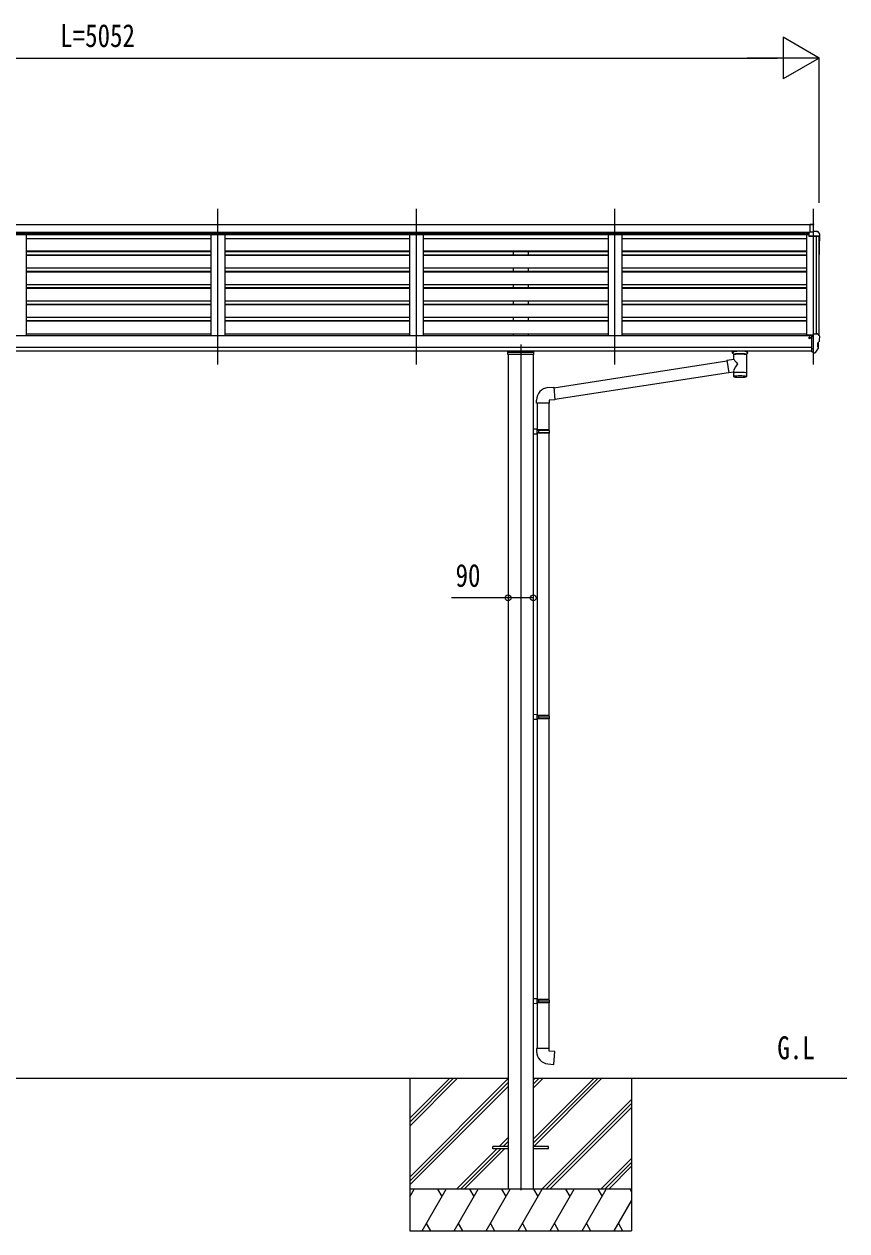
# Model space of a CAD drawing. Units: millimetres, scale not verified. Extents: x -10512 to 10512, y -7425 to 7425.
# Drawn here: x -6453 to -3486, y -4062 to 286 of the extents above; entities that cross this region are included whole.
import ezdxf
from ezdxf.enums import TextEntityAlignment as Align

# ---------------------------------------------------------------- set-up
doc = ezdxf.new("R2010")
doc.units = ezdxf.units.MM
doc.header["$LTSCALE"] = 40
for name, color, linetype in [('0-2_USER1', 3, 'Continuous'), ('0-4_YKK_12', 2, 'Continuous'), ('0-5_YKK_13', 4, 'Continuous'), ('0-6_YKK_A1', 4, 'Continuous'), ('0-7_YKK_D', 6, 'Continuous')]:
    doc.layers.add(name, color=color, linetype=linetype)
doc.styles.add('ＭＳ ゴシック', font='')
doc.styles.get('ＭＳ ゴシック').set_extended_font_data('MS Gothic')

msp = doc.modelspace()

# ---------------------------------------------------------------- linework, layer by layer
at = {"layer": '0-4_YKK_12'}
for p, q in [((-5754.45, -940.39), (-5754.45, -379.26)), ((-5038.45, -940.39), (-5038.45, -379.26)), ((-4322.45, -940.39), (-4322.45, -379.26)), ((-3606.45, -940.39), (-3606.45, -379.26)), ((-4662.45, -868.68), (-4662.45, -3915.29))]:
    msp.add_line(p, q, dxfattribs=at)
at = {"layer": '0-5_YKK_13'}
for p, q in [((-3619.95, -435.03), (-3607.95, -434.29)), ((-3607.95, -434.28), (-3606.45, -434.28)), ((-3607.95, -434.28), (-3607.95, -436)), ((-3606.45, -434.28), (-3606.45, -436.68)), ((-3606.45, -462.77), (-3622.95, -465.27)), ((-3622.95, -479.18), (-3622.95, -465.27)), ((-3591.87, -477.68), (-3622.95, -477.68)), ((-3619.95, -435.03), (-3619.95, -463.52)), ((-3619.95, -462.05), (-3606.45, -461.23)), ((-3619.95, -462.26), (-3606.45, -461.51)), ((-3619.95, -463.52), (-3606.45, -462.77)), ((-3607.95, -436), (-3607.95, -436.01)), ((-3606.45, -462.77), (-3606.45, -436.68)), ((-3594.45, -461.12), (-3606.45, -461.12)), ((-3594.45, -461.12), (-3592.12, -461.27)), ((-3587.29, -477.94), (-3591.87, -477.68)), ((-3591.36, -461.69), (-3587.29, -467.5)), ((-3584.45, -481.56), (-3584.45, -470.49)), ((-3591.87, -479.18), (-3622.95, -479.18)), ((-3587.38, -479.44), (-3591.95, -479.18)), ((-3585.95, -481.56), (-3585.95, -480.93)), ((-3617.95, -844.75), (-3618.25, -844.75)), ((-3617.43, -844.75), (-3617.95, -844.75)), ((-3612.95, -839.57), (-3606.45, -839.17)), ((-3607.95, -835.05), (-3607.95, -836.92)), ((-3606.45, -898.33), (-3606.45, -829.83)), ((-3592.45, -864.08), (-3592.45, -875.65)), ((-3585.94, -857.16), (-3592.16, -863.38)), ((-3591.36, -830.4), (-3587.3, -836.21)), ((-3588.68, -879.64), (-3588.68, -859.9)), ((-3584.45, -839.21), (-3584.45, -839.83)), ((-4705.95, -896.2), (-4618.95, -896.2)), ((-4615.95, -893.01), (-4615.95, -904.49)), ((-3898.45, -899.35), (-3898.45, -893.23)), ((-3894.35, -921.42), (-3894.35, -903.84)), ((-3848.55, -903.85), (-3848.53, -984.14)), ((-3844.45, -899.35), (-3844.45, -893.23)), ((-3612.95, -895.14), (-3607.45, -895.14)), ((-3606.95, -896.14), (-3607.45, -895.14)), ((-3606.45, -896.14), (-3606.95, -896.14)), ((-3604.95, -898.24), (-3606.45, -898.33)), ((-3604.95, -898.24), (-3601.25, -898.02)), ((-3598.83, -896.52), (-3589.09, -881.14)), ((-4543.16, -1024.14), (-3919.24, -927.34)), ((-3919.57, -925.33), (-3894.35, -921.41)), ((-3919.57, -925.33), (-3912.55, -970.59)), ((-4539.49, -1066.07), (-3912.8, -968.85)), ((-3894.35, -967.76), (-3912.55, -970.59)), ((-3894.37, -984.14), (-3894.35, -967.51)), ((-4564.17, -1023.94), (-4543.34, -1022.11)), ((-4605.25, -1079.68), (-4605.25, -1068.77)), ((-4559.25, -1079.68), (-4605.25, -1079.68)), ((-4603.25, -1079.68), (-4603.25, -1174.01)), ((-4561.25, -1079.68), (-4561.25, -1176.57)), ((-4601.25, -1174.07), (-4617.25, -1173.6)), ((-4617.25, -1173.6), (-4617.25, -1191.54)), ((-4601.25, -1176.07), (-4601.25, -1174.07)), ((-4601.25, -1191.07), (-4617.25, -1191.54)), ((-4601.25, -1176.07), (-4603.25, -1176.07)), ((-4560.25, -1176.57), (-4603.25, -1176.57)), ((-4559.25, -1178.57), (-4603.25, -1178.57)), ((-4559.25, -1186.57), (-4603.25, -1186.57)), ((-4560.25, -1188.57), (-4603.25, -1188.57)), ((-4603.25, -1191.13), (-4603.25, -2202.7)), ((-4601.25, -1191.07), (-4601.25, -1189.07)), ((-4598.77, -1178.57), (-4598.34, -1176.57)), ((-4561.25, -1188.57), (-4561.25, -2205.25)), ((-4559.25, -1178.57), (-4560.25, -1176.57)), ((-4559.25, -1186.57), (-4560.25, -1188.57)), ((-4559.25, -1178.57), (-4559.25, -1186.57)), ((-4601.25, -2202.75), (-4617.25, -2202.28)), ((-4617.25, -2202.28), (-4617.25, -2220.23)), ((-4601.25, -2204.75), (-4603.25, -2204.75)), ((-4560.25, -2205.25), (-4603.25, -2205.25)), ((-4559.25, -2207.25), (-4603.25, -2207.25)), ((-4559.25, -2215.25), (-4603.25, -2215.25)), ((-4560.25, -2217.25), (-4603.25, -2217.25)), ((-4601.25, -2204.75), (-4601.25, -2202.75)), ((-4598.77, -2207.25), (-4598.34, -2205.25)), ((-4561.25, -2217.25), (-4561.25, -3228.94)), ((-4559.25, -2207.25), (-4560.25, -2205.25)), ((-4559.25, -2215.25), (-4560.25, -2217.25)), ((-4559.25, -2207.25), (-4559.25, -2215.25)), ((-4601.25, -2219.75), (-4617.25, -2220.23)), ((-4603.25, -2219.81), (-4603.25, -3226.38)), ((-4601.25, -2219.75), (-4601.25, -2217.75)), ((-4601.25, -3226.44), (-4617.25, -3225.97)), ((-4617.25, -3225.97), (-4617.25, -3243.91)), ((-4601.25, -3243.44), (-4617.25, -3243.91)), ((-4601.25, -3228.44), (-4603.25, -3228.44)), ((-4560.25, -3228.94), (-4603.25, -3228.94)), ((-4559.25, -3230.94), (-4603.25, -3230.94)), ((-4559.25, -3238.94), (-4603.25, -3238.94)), ((-4560.25, -3240.94), (-4603.25, -3240.94)), ((-4603.25, -3243.5), (-4603.25, -3404.93)), ((-4601.25, -3228.44), (-4601.25, -3226.44)), ((-4601.25, -3243.44), (-4601.25, -3241.44)), ((-4598.77, -3230.94), (-4598.34, -3228.94)), ((-4561.25, -3240.94), (-4561.25, -3404.93)), ((-4559.25, -3230.94), (-4560.25, -3228.94)), ((-4559.25, -3238.94), (-4560.25, -3240.94)), ((-4559.25, -3230.94), (-4559.25, -3238.94)), ((-4559.25, -3404.93), (-4605.25, -3404.93)), ((-4605.25, -3404.93), (-4605.25, -3415.85)), ((-4559.25, -3414.93), (-4559.25, -3404.93)), ((-4762.44, -3767), (-4762.44, -3758)), ((-4707.65, -3758), (-4762.44, -3758)), ((-4707.65, -3767), (-4762.44, -3767)), ((-4562.44, -3758), (-4617.25, -3758)), ((-4562.44, -3767), (-4617.25, -3767)), ((-4562.44, -3767), (-4562.44, -3758))]:
    msp.add_line(p, q, dxfattribs=at)
for points in [[(-3619.95, -436.19), (-3616.34, -436.13), (-3607.95, -436.01)], [(-3622.95, -843.13), (-3622.95, -844.75), (-3623.43, -844.75)], [(-3618.25, -843.56), (-3618.25, -844.75), (-3622.95, -844.75)], [(-3612.95, -895.14), (-3612.95, -836.92), (-3607.95, -836.92)], [(-3606.45, -829.83), (-3594.45, -829.83), (-3592.12, -829.98)], [(-4615.95, -904.49), (-4708.95, -904.49), (-4708.95, -893.01)], [(-3898.41, -899.4), (-3898.44, -899.05), (-3898.19, -898.09), (-3897.67, -897.21), (-3896.87, -896.37), (-3895.75, -895.57), (-3894.35, -894.85)], [(-3898.41, -899.29), (-3898.44, -899.65), (-3898.19, -900.6), (-3897.67, -901.49), (-3896.87, -902.33), (-3895.75, -903.12), (-3894.35, -903.85)], [(-3848.55, -894.86), (-3848.32, -894.95), (-3846.96, -895.69), (-3845.85, -896.53), (-3845.09, -897.4), (-3844.63, -898.3), (-3844.46, -899.19)], [(-3848.55, -903.84), (-3848.32, -903.74), (-3846.96, -903.01), (-3845.85, -902.16), (-3845.09, -901.29), (-3844.63, -900.39), (-3844.46, -899.51)], [(-3606.45, -884.45), (-3609.62, -884.04), (-3612.95, -883.61)], [(-4543.34, -1022.11), (-4539.33, -1067.94), (-4559.25, -1069.68), (-4559.25, -1079.68)], [(-4601.25, -1189.07), (-4603.25, -1189.07), (-4603.25, -1176.07)], [(-4598.77, -1178.57), (-4598.77, -1186.57), (-4598.34, -1188.57)], [(-4601.25, -2217.75), (-4603.25, -2217.75), (-4603.25, -2204.75)], [(-4598.77, -2207.25), (-4598.77, -2215.25), (-4598.34, -2217.25)], [(-4601.25, -3241.44), (-4603.25, -3241.44), (-4603.25, -3228.44)], [(-4598.77, -3230.94), (-4598.77, -3238.94), (-4598.34, -3240.94)], [(-4564.17, -3460.68), (-4543.34, -3462.5), (-4539.33, -3416.68), (-4559.25, -3414.93)]]:
    msp.add_lwpolyline(points, dxfattribs=at)
for centre, radius, start, end in [((-3592.18, -462.26), 1, 35, 86.5), ((-3587.45, -470.49), 3, 0, 87), ((-3587.45, -480.93), 3, 0, 87), ((-3587.45, -480.93), 1.5, 0, 87), ((-5110.28, -481.6), 1525.83, 357.06609, 0.00158), ((-3786.45, -481.56), 200.5, 355.95279, 0), ((-3620.45, -844.75), 2.5, 28.35764, 180), ((-3620.45, -844.75), 2.5, 0, 28.35764), ((-3591.45, -864.08), 1, 135, 180), ((-3592.18, -830.98), 1, 35, 86.5), ((-3587.45, -839.21), 3, 0, 87), ((-3588.07, -855.04), 3, 315, 355.39685), ((-3776.95, -839.83), 192.49, 355.39685, 359.9992), ((-3880.24, -950.16), 57.09, 91.43272, 104.31561), ((-3865.17, -962.51), 69.68, 76.17896, 85.0206), ((-3601.43, -895.02), 3, 273.5, 330), ((-3591.45, -875.65), 1, 180, 266.70942), ((-3591.68, -879.64), 3, 330, 86.70942), ((-4560.25, -1068.77), 45, 95, 180), ((-4560.25, -3415.85), 45, 180, 265)]:
    msp.add_arc(centre, radius, start, end, dxfattribs=at)
for centre, major_axis, ratio, start_param, end_param in [((-3649.78, -436.93), (43.33, 0.25), 0.060879, 6.2828271, 6.5467158), ((-3871.45, -905.04), (-22.91, -0.42), 0.072511, 4.711586, 6.2823824), ((-3871.43, -903.41), (-22.91, -0.42), 0.072511, 4.711586, 6.2823824), ((-3871.48, -903.42), (22.92, -0.42), 0.07247, 0.0008089, 1.5716053), ((-3871.48, -905.04), (22.92, -0.42), 0.07247, 0.0008089, 1.5716053), ((-3860.45, -899.35), (16, 0), 0.361356, 0, 0.0194874), ((-3860.45, -899.35), (16, 0), 0.361356, 6.2636979, 6.2831853), ((-3871.45, -940.97), (22.81, 26.62), 0.234429, 1.6855472, 3.1268519), ((-3874, -943.62), (-20.32, 22.25), 0.045535, 0.0389954, 1.3075346), ((-3871.45, -984.14), (-22.92, 0), 0.101955, 3.1415499, 6.2833984), ((-3871.45, -984.14), (-22.92, 0), 0.101955, 6.2829723, 9.4248207), ((-3871.45, -971.7), (-22.91, 0), 0.122865, 3.1415927, 6.2831853)]:
    msp.add_ellipse(centre, major_axis=major_axis, ratio=ratio, start_param=start_param, end_param=end_param, dxfattribs=at)
at = {"layer": '0-6_YKK_A1'}
for p, q in [((-8604.95, -436.3), (-3619.95, -436.3)), ((-8604.95, -463.41), (-3619.95, -463.41)), ((-8601.95, -465.67), (-3622.95, -465.67)), ((-8601.95, -471.31), (-3622.95, -471.31)), ((-8601.95, -472.21), (-3622.95, -472.21)), ((-6445.45, -472.21), (-6445.45, -836.72)), ((-5779.45, -472.21), (-5779.45, -836.72)), ((-5729.45, -472.21), (-5729.45, -836.72)), ((-5063.45, -472.5), (-5063.45, -836.72)), ((-5013.45, -472.5), (-5013.45, -836.72)), ((-4347.45, -472.5), (-4347.45, -836.72)), ((-4297.45, -472.5), (-4297.45, -836.72)), ((-3631.45, -472.21), (-3631.45, -835.05)), ((-5779.45, -487.67), (-6445.45, -487.67)), ((-5063.45, -487.67), (-5729.45, -487.67)), ((-4347.45, -487.67), (-5013.45, -487.67)), ((-3631.45, -487.67), (-4297.45, -487.67)), ((-3596.15, -829.91), (-3596.15, -479.18)), ((-3586.45, -836.46), (-3586.45, -479.82)), ((-5779.45, -532.2), (-6445.45, -532.2)), ((-5779.45, -534.19), (-6445.45, -534.19)), ((-6445.45, -544.97), (-5779.45, -544.97)), ((-5779.45, -548.01), (-6445.45, -548.01)), ((-5063.45, -532.2), (-5729.45, -532.2)), ((-5063.45, -534.19), (-5729.45, -534.19)), ((-5729.45, -544.97), (-5063.45, -544.97)), ((-5063.45, -548.01), (-5729.45, -548.01)), ((-4347.45, -532.2), (-5013.45, -532.2)), ((-4347.45, -534.19), (-5013.45, -534.19)), ((-5013.45, -544.97), (-4347.45, -544.97)), ((-4347.45, -548.01), (-5013.45, -548.01)), ((-4689.95, -534.19), (-4689.95, -544.97)), ((-4634.95, -534.19), (-4634.95, -544.97)), ((-3631.45, -532.2), (-4297.45, -532.2)), ((-3631.45, -534.19), (-4297.45, -534.19)), ((-4297.45, -544.97), (-3631.45, -544.97)), ((-3631.45, -548.01), (-4297.45, -548.01)), ((-6445.45, -592.66), (-5779.45, -592.66)), ((-6445.45, -604.22), (-5779.45, -604.22)), ((-5779.45, -607.26), (-6445.45, -607.26)), ((-5729.45, -592.66), (-5063.45, -592.66)), ((-5729.45, -604.22), (-5063.45, -604.22)), ((-5063.45, -607.26), (-5729.45, -607.26)), ((-5013.45, -592.66), (-4347.45, -592.66)), ((-5013.45, -604.22), (-4347.45, -604.22)), ((-4347.45, -607.26), (-5013.45, -607.26)), ((-4689.95, -592.66), (-4689.95, -604.22)), ((-4634.95, -592.66), (-4634.95, -604.22)), ((-4297.45, -592.66), (-3631.45, -592.66)), ((-4297.45, -604.22), (-3631.45, -604.22)), ((-3631.45, -607.26), (-4297.45, -607.26)), ((-6445.45, -651.91), (-5779.45, -651.91)), ((-5729.45, -651.91), (-5063.45, -651.91)), ((-5013.45, -651.91), (-4347.45, -651.91)), ((-4689.95, -651.91), (-4689.95, -663.47)), ((-4634.95, -651.91), (-4634.95, -663.47)), ((-4297.45, -651.91), (-3631.45, -651.91)), ((-6445.45, -663.47), (-5779.45, -663.47)), ((-5779.45, -666.51), (-6445.45, -666.51)), ((-5729.45, -663.47), (-5063.45, -663.47)), ((-5063.45, -666.51), (-5729.45, -666.51)), ((-5013.45, -663.47), (-4347.45, -663.47)), ((-4347.45, -666.51), (-5013.45, -666.51)), ((-4297.45, -663.47), (-3631.45, -663.47)), ((-3631.45, -666.51), (-4297.45, -666.51)), ((-6445.45, -711.16), (-5779.45, -711.16)), ((-6445.45, -722.72), (-5779.45, -722.72)), ((-5779.45, -725.76), (-6445.45, -725.76)), ((-5729.45, -711.16), (-5063.45, -711.16)), ((-5729.45, -722.72), (-5063.45, -722.72)), ((-5063.45, -725.76), (-5729.45, -725.76)), ((-5013.45, -711.16), (-4347.45, -711.16)), ((-5013.45, -722.72), (-4347.45, -722.72)), ((-4347.45, -725.76), (-5013.45, -725.76)), ((-4689.95, -711.16), (-4689.95, -722.72)), ((-4634.95, -711.16), (-4634.95, -722.72)), ((-4297.45, -711.16), (-3631.45, -711.16)), ((-4297.45, -722.72), (-3631.45, -722.72)), ((-3631.45, -725.76), (-4297.45, -725.76)), ((-6445.45, -770.41), (-5779.45, -770.41)), ((-6445.45, -781.97), (-5779.45, -781.97)), ((-5729.45, -770.41), (-5063.45, -770.41)), ((-5729.45, -781.97), (-5063.45, -781.97)), ((-5013.45, -770.41), (-4347.45, -770.41)), ((-5013.45, -781.97), (-4347.45, -781.97)), ((-4689.95, -770.41), (-4689.95, -781.97)), ((-4634.95, -770.41), (-4634.95, -781.97)), ((-4297.45, -770.41), (-3631.45, -770.41)), ((-4297.45, -781.97), (-3631.45, -781.97)), ((-5779.45, -785.01), (-6445.45, -785.01)), ((-5063.45, -785.01), (-5729.45, -785.01)), ((-4347.45, -785.01), (-5013.45, -785.01)), ((-3631.45, -785.01), (-4297.45, -785.01)), ((-3607.95, -836.72), (-8616.95, -836.72)), ((-6445.45, -829.66), (-5779.45, -829.66)), ((-5729.45, -829.66), (-5063.45, -829.66)), ((-5013.45, -829.66), (-4347.45, -829.66)), ((-4689.95, -829.66), (-4689.95, -836.72)), ((-4634.95, -829.66), (-4634.95, -836.72)), ((-4297.45, -829.66), (-3631.45, -829.66)), ((-3606.45, -835.05), (-3631.45, -835.05)), ((-3612.95, -879.52), (-8611.95, -879.52)), ((-3612.95, -893.01), (-8611.95, -893.01)), ((-4707.65, -904.49), (-4707.65, -3912.5)), ((-4617.25, -904.49), (-4617.25, -3912.5)), ((-7517.25, -3512.5), (-4707.65, -3512.5)), ((-5062.45, -3512.5), (-5062.45, -4062.5)), ((-5062.45, -3656.68), (-4918.27, -3512.5)), ((-5062.45, -3670.82), (-4904.13, -3512.5)), ((-5062.45, -3684.96), (-4889.99, -3512.5)), ((-5062.45, -3868.81), (-4707.65, -3514.01)), ((-4617.25, -3512.5), (-3486.45, -3512.5)), ((-4617.25, -3731.98), (-4397.77, -3512.5)), ((-4617.25, -3746.12), (-4383.63, -3512.5)), ((-4617.25, -3548.13), (-4581.62, -3512.5)), ((-4617.25, -3533.99), (-4595.76, -3512.5)), ((-4617.25, -3519.85), (-4609.91, -3512.5)), ((-4614.99, -3758), (-4369.49, -3512.5)), ((-4262.45, -3512.5), (-4262.45, -4062.5)), ((-5062.45, -3882.95), (-4707.65, -3528.15)), ((-5062.45, -3897.09), (-4707.65, -3542.29)), ((-4585.64, -3912.5), (-4262.45, -3589.31)), ((-4571.5, -3912.5), (-4262.45, -3603.45)), ((-4557.36, -3912.5), (-4262.45, -3617.59)), ((-4739.51, -3758), (-4707.65, -3726.14)), ((-4894.01, -3912.5), (-4748.51, -3767)), ((-4879.87, -3912.5), (-4734.37, -3767)), ((-4865.72, -3912.5), (-4720.22, -3767)), ((-4725.37, -3758), (-4707.65, -3740.28)), ((-4711.22, -3758), (-4707.65, -3754.43)), ((-4373.51, -3912.5), (-4262.45, -3801.44)), ((-4359.37, -3912.5), (-4262.45, -3815.58)), ((-4345.22, -3912.5), (-4262.45, -3829.73)), ((-4262.45, -3912.5), (-5062.45, -3912.5)), ((-5062.45, -3940), (-5046.57, -3912.5)), ((-5017.7, -4062.5), (-4931.1, -3912.5)), ((-4946.1, -3938.48), (-4961.1, -3912.5)), ((-4902.23, -4062.5), (-4815.63, -3912.5)), ((-4830.63, -3938.48), (-4845.63, -3912.5)), ((-4786.76, -4062.5), (-4700.16, -3912.5)), ((-4715.16, -3938.48), (-4730.16, -3912.5)), ((-4671.29, -4062.5), (-4584.69, -3912.5)), ((-4599.69, -3938.48), (-4614.69, -3912.5)), ((-4555.82, -4062.5), (-4469.22, -3912.5)), ((-4484.22, -3938.48), (-4499.22, -3912.5)), ((-4440.35, -4062.5), (-4353.75, -3912.5)), ((-4383.75, -3912.5), (-4368.75, -3938.48)), ((-4268.28, -3912.5), (-4262.45, -3922.6)), ((-4324.88, -4062.5), (-4262.45, -3954.36)), ((-5002.71, -4036.52), (-4987.71, -4062.5)), ((-4887.24, -4036.52), (-4872.24, -4062.5)), ((-4771.76, -4036.52), (-4756.76, -4062.5)), ((-4656.29, -4036.52), (-4641.3, -4062.5)), ((-4540.82, -4036.52), (-4525.83, -4062.5)), ((-4425.35, -4036.52), (-4410.36, -4062.5)), ((-4309.89, -4036.52), (-4294.89, -4062.5)), ((-5062.45, -4062.5), (-4262.45, -4062.5))]:
    msp.add_line(p, q, dxfattribs=at)
msp.add_circle((-3620.42, -844.75), 3, dxfattribs=at)
at = {"layer": '0-7_YKK_D'}
for p, q in [((-3586.45, 163.7), (-3716.35, 238.7)), ((-3716.35, 238.7), (-3716.35, 88.7)), ((-8488.45, 163.7), (-3736.45, 163.7)), ((-3586.45, 163.7), (-3846.26, 163.7)), ((-3586.45, 163.7), (-3716.35, 88.7)), ((-3586.45, -357.79), (-3586.45, 164.7))]:
    msp.add_line(p, q, dxfattribs=at)
msp.add_lwpolyline([(-4617.25, -1781.46), (-4707.65, -1781.46), (-4912.15, -1781.46)], dxfattribs=at)
for centre in [(-4707.65, -1781.46), (-4617.25, -1781.46)]:
    msp.add_circle(centre, 10.62, dxfattribs=at)

# ---------------------------------------------------------------- texts
at = {"layer": '0-2_USER1', "style": 'ＭＳ ゴシック', "width": 0.8}
msp.add_text('G.L', height=82.48, dxfattribs=at).set_placement((-3737.09, -3468.75), align=Align.BOTTOM_LEFT)
at = {"layer": '0-7_YKK_D', "style": 'ＭＳ ゴシック', "width": 0.8}
for s, p in [('L=5052', (-6322.45, 178.7)), ('90', (-4897.15, -1766.46))]:
    msp.add_text(s, height=82.48, dxfattribs=at).set_placement(p, align=Align.BOTTOM_LEFT)

doc.saveas('drawing.dxf')
